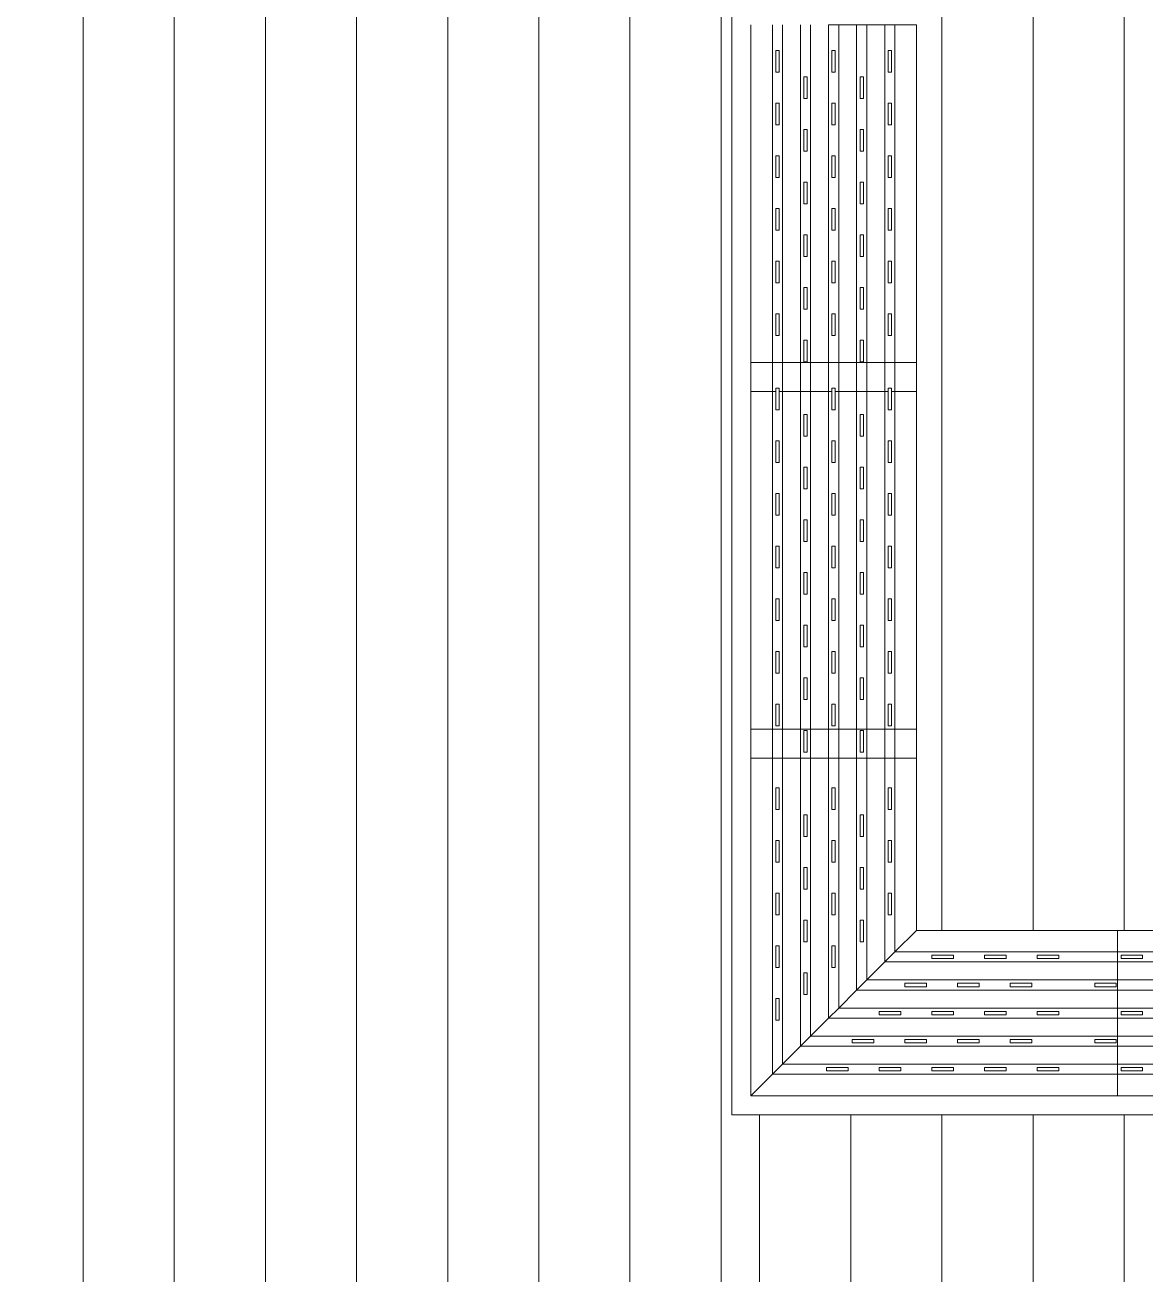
# Model space of a CAD drawing. Header units: inches. Extents: x 437 to 8681, y 26 to 3302.
# Drawn here: x 1394 to 1459.3, y 761.1 to 834 of the extents above; entities that cross this region are included whole.
import ezdxf

# ---------------------------------------------------------------- set-up
doc = ezdxf.new("R2010")
doc.units = ezdxf.units.IN
doc.header["$MEASUREMENT"] = 0
doc.layers.add('ARBOLES', color=7, linetype='Continuous', lineweight=13, true_color=0x69d485)
doc.layers.add('PLANTA BLANCA', color=7, linetype='Continuous', lineweight=0)
doc.layers.add('TEXTURE', color=8, linetype='Continuous', lineweight=0)
pattern_1 = [(270, (-8710.0197, -3326.6847), (5.3125, -9e-16), [])]

msp = doc.modelspace()

# ---------------------------------------------------------------- hatches: boundary and pattern name
at = {"layer": 'TEXTURE', "linetype": 'Continuous'}
h = msp.add_hatch(dxfattribs=at)
h.set_pattern_fill('ANSI31', color=9, scale=42.5, angle=225)
h.set_pattern_definition([(270, (-3559.14, -96.3204), (5.3125, -9e-16), [])])
h.paths.add_polyline_path([(1435.237, 1191.3018), (1435.237, 650.2838), (1363.22944, 650.2838), (1363.22944, 1307.86683), (1821.50336, 1307.86683), (1821.50336, 1168.15326), (1945.22944, 1168.15326), (1945.22944, 1084.7125), (1808.37898, 1084.688), (1808.37898, 650.2838), (1736.14625, 650.2838), (1736.12206, 1191.3018)])
h.paths.add_polyline_path([(1059.22944, 925.86683), (1363.22944, 925.86683), (1363.22944, 853.86683), (1059.22944, 853.86683)])
h = msp.add_hatch(dxfattribs=at)
h.set_pattern_fill('ANSI31', color=9, scale=42.5, angle=225)
h.set_pattern_definition(pattern_1)
h.paths.add_polyline_path([(1445.99449, 781.1818), (1711.67953, 781.1818), (1711.67953, 790.86683), (1445.99449, 790.86683)])
h.paths.add_polyline_path([(1459.67953, 790.86683), (1445.99449, 790.86683), (1445.99449, 1180.55187), (1459.67953, 1180.55187)])
h.paths.add_polyline_path([(1711.67953, 1180.55187), (1725.36457, 1180.55187), (1725.36457, 781.1818), (1711.67953, 781.1818)])
h.paths.add_polyline_path([(1459.67953, 1180.55187), (1711.67953, 1180.55187), (1711.67953, 1166.86683), (1459.67953, 1166.86683)])
h = msp.add_hatch(dxfattribs=at)
h.set_pattern_fill('ANSI31', color=9, scale=42.5, angle=225)
h.set_pattern_definition(pattern_1)
h.paths.add_polyline_path([(1435.237, 770.43187), (1736.14625, 770.43187), (1736.14625, 650.2838), (1435.237, 650.2838)])

# ---------------------------------------------------------------- linework, layer by layer
at = {"layer": 'ARBOLES', "color": 0}
msp.add_circle((1375.44128, 740.27276), 270, dxfattribs=at)
at = {"layer": 'PLANTA BLANCA', "lineweight": 0}
for p, q in [((1435.237, 770.43187), (1435.237, 1191.3018)), ((1436.34882, 814.29203), (1436.34882, 833.97707)), ((1437.60079, 833.97707), (1437.60079, 814.29203)), ((1438.19134, 833.97707), (1438.19134, 814.29203)), ((1439.23858, 833.97707), (1439.23858, 814.29203)), ((1439.82913, 833.97707), (1439.82913, 814.29203)), ((1440.87638, 833.97707), (1441.46693, 833.97707)), ((1440.87638, 833.97707), (1440.87638, 814.29203)), ((1441.46693, 833.97707), (1442.51417, 833.97707)), ((1441.46693, 833.97707), (1441.46693, 814.29203)), ((1442.51417, 833.97707), (1443.10473, 833.97707)), ((1442.51417, 833.97707), (1442.51417, 814.29203)), ((1443.10473, 833.97707), (1444.15197, 833.97707)), ((1443.10473, 833.97707), (1443.10473, 814.29203)), ((1444.15197, 833.97707), (1444.74252, 833.97707)), ((1444.15197, 833.97707), (1444.15197, 814.29203)), ((1444.74252, 833.97707), (1445.99449, 833.97707)), ((1444.74252, 833.97707), (1444.74252, 814.29203)), ((1445.99449, 833.97707), (1445.99449, 814.29203)), ((1437.79764, 831.22117), (1437.79764, 832.48101)), ((1437.79764, 832.48101), (1437.99449, 832.48101)), ((1437.99449, 832.48101), (1437.99449, 831.22117)), ((1441.07323, 831.22117), (1441.07323, 832.48101)), ((1441.07323, 832.48101), (1441.27008, 832.48101)), ((1441.27008, 832.48101), (1441.27008, 831.22117)), ((1444.34882, 831.22117), (1444.34882, 832.48101)), ((1444.34882, 832.48101), (1444.54567, 832.48101)), ((1444.54567, 832.48101), (1444.54567, 831.22117)), ((1437.99449, 831.22117), (1437.79764, 831.22117)), ((1441.27008, 831.22117), (1441.07323, 831.22117)), ((1444.54567, 831.22117), (1444.34882, 831.22117)), ((1439.43543, 829.68573), (1439.43543, 830.94557)), ((1439.43543, 830.94557), (1439.63228, 830.94557)), ((1439.63228, 830.94557), (1439.63228, 829.68573)), ((1442.71102, 829.68573), (1442.71102, 830.94557)), ((1442.71102, 830.94557), (1442.90788, 830.94557)), ((1442.90788, 830.94557), (1442.90788, 829.68573)), ((1439.63228, 829.68573), (1439.43543, 829.68573)), ((1442.90788, 829.68573), (1442.71102, 829.68573)), ((1437.79764, 828.1503), (1437.79764, 829.41014)), ((1437.79764, 829.41014), (1437.99449, 829.41014)), ((1437.99449, 829.41014), (1437.99449, 828.1503)), ((1441.07323, 828.1503), (1441.07323, 829.41014)), ((1441.07323, 829.41014), (1441.27008, 829.41014)), ((1441.27008, 829.41014), (1441.27008, 828.1503)), ((1444.34882, 828.1503), (1444.34882, 829.41014)), ((1444.34882, 829.41014), (1444.54567, 829.41014)), ((1444.54567, 829.41014), (1444.54567, 828.1503)), ((1437.99449, 828.1503), (1437.79764, 828.1503)), ((1441.27008, 828.1503), (1441.07323, 828.1503)), ((1444.54567, 828.1503), (1444.34882, 828.1503)), ((1439.43543, 826.61487), (1439.43543, 827.87471)), ((1439.43543, 827.87471), (1439.63228, 827.87471)), ((1439.63228, 827.87471), (1439.63228, 826.61487)), ((1442.71102, 826.61487), (1442.71102, 827.87471)), ((1442.71102, 827.87471), (1442.90788, 827.87471)), ((1442.90788, 827.87471), (1442.90788, 826.61487)), ((1437.79764, 825.07943), (1437.79764, 826.33928)), ((1437.79764, 826.33928), (1437.99449, 826.33928)), ((1437.99449, 826.33928), (1437.99449, 825.07943)), ((1439.63228, 826.61487), (1439.43543, 826.61487)), ((1441.07323, 825.07943), (1441.07323, 826.33928)), ((1441.07323, 826.33928), (1441.27008, 826.33928)), ((1441.27008, 826.33928), (1441.27008, 825.07943)), ((1442.90788, 826.61487), (1442.71102, 826.61487)), ((1444.34882, 825.07943), (1444.34882, 826.33928)), ((1444.34882, 826.33928), (1444.54567, 826.33928)), ((1444.54567, 826.33928), (1444.54567, 825.07943)), ((1437.99449, 825.07943), (1437.79764, 825.07943)), ((1439.43543, 823.544), (1439.43543, 824.80384)), ((1439.43543, 824.80384), (1439.63228, 824.80384)), ((1439.63228, 824.80384), (1439.63228, 823.544)), ((1441.27008, 825.07943), (1441.07323, 825.07943)), ((1442.71102, 823.544), (1442.71102, 824.80384)), ((1442.71102, 824.80384), (1442.90788, 824.80384)), ((1442.90788, 824.80384), (1442.90788, 823.544)), ((1444.54567, 825.07943), (1444.34882, 825.07943)), ((1437.79764, 822.00857), (1437.79764, 823.26841)), ((1437.79764, 823.26841), (1437.99449, 823.26841)), ((1437.99449, 823.26841), (1437.99449, 822.00857)), ((1439.63228, 823.544), (1439.43543, 823.544)), ((1441.07323, 822.00857), (1441.07323, 823.26841)), ((1441.07323, 823.26841), (1441.27008, 823.26841)), ((1441.27008, 823.26841), (1441.27008, 822.00857)), ((1442.90788, 823.544), (1442.71102, 823.544)), ((1444.34882, 822.00857), (1444.34882, 823.26841)), ((1444.34882, 823.26841), (1444.54567, 823.26841)), ((1444.54567, 823.26841), (1444.54567, 822.00857)), ((1437.99449, 822.00857), (1437.79764, 822.00857)), ((1439.43543, 820.47313), (1439.43543, 821.73298)), ((1439.43543, 821.73298), (1439.63228, 821.73298)), ((1439.63228, 821.73298), (1439.63228, 820.47313)), ((1441.27008, 822.00857), (1441.07323, 822.00857)), ((1442.71102, 820.47313), (1442.71102, 821.73298)), ((1442.71102, 821.73298), (1442.90788, 821.73298)), ((1442.90788, 821.73298), (1442.90788, 820.47313)), ((1444.54567, 822.00857), (1444.34882, 822.00857)), ((1437.79764, 818.9377), (1437.79764, 820.19754)), ((1437.79764, 820.19754), (1437.99449, 820.19754)), ((1437.99449, 820.19754), (1437.99449, 818.9377)), ((1439.63228, 820.47313), (1439.43543, 820.47313)), ((1441.07323, 818.9377), (1441.07323, 820.19754)), ((1441.07323, 820.19754), (1441.27008, 820.19754)), ((1441.27008, 820.19754), (1441.27008, 818.9377)), ((1442.90788, 820.47313), (1442.71102, 820.47313)), ((1444.34882, 818.9377), (1444.34882, 820.19754)), ((1444.34882, 820.19754), (1444.54567, 820.19754)), ((1444.54567, 820.19754), (1444.54567, 818.9377)), ((1437.99449, 818.9377), (1437.79764, 818.9377)), ((1439.43543, 817.40227), (1439.43543, 818.66211)), ((1439.43543, 818.66211), (1439.63228, 818.66211)), ((1439.63228, 818.66211), (1439.63228, 817.40227)), ((1441.27008, 818.9377), (1441.07323, 818.9377)), ((1442.71102, 817.40227), (1442.71102, 818.66211)), ((1442.71102, 818.66211), (1442.90788, 818.66211)), ((1442.90788, 818.66211), (1442.90788, 817.40227)), ((1444.54567, 818.9377), (1444.34882, 818.9377)), ((1439.63228, 817.40227), (1439.43543, 817.40227)), ((1442.90788, 817.40227), (1442.71102, 817.40227)), ((1437.79764, 815.86683), (1437.79764, 817.12668)), ((1437.79764, 817.12668), (1437.99449, 817.12668)), ((1437.99449, 817.12668), (1437.99449, 815.86683)), ((1441.07323, 815.86683), (1441.07323, 817.12668)), ((1441.07323, 817.12668), (1441.27008, 817.12668)), ((1441.27008, 817.12668), (1441.27008, 815.86683)), ((1444.34882, 815.86683), (1444.34882, 817.12668)), ((1444.34882, 817.12668), (1444.54567, 817.12668)), ((1444.54567, 817.12668), (1444.54567, 815.86683)), ((1437.99449, 815.86683), (1437.79764, 815.86683)), ((1441.27008, 815.86683), (1441.07323, 815.86683)), ((1444.54567, 815.86683), (1444.34882, 815.86683)), ((1439.43543, 814.3314), (1439.43543, 815.59124)), ((1439.43543, 815.59124), (1439.63228, 815.59124)), ((1439.63228, 815.59124), (1439.63228, 814.3314)), ((1442.71102, 814.3314), (1442.71102, 815.59124)), ((1442.71102, 815.59124), (1442.90788, 815.59124)), ((1442.90788, 815.59124), (1442.90788, 814.3314)), ((1437.60079, 814.29203), (1436.34882, 814.29203)), ((1436.34882, 814.29203), (1437.60079, 814.29203)), ((1436.34882, 791.22117), (1436.34882, 814.29203)), ((1438.19134, 814.29203), (1437.60079, 814.29203)), ((1437.60079, 814.29203), (1438.19134, 814.29203)), ((1437.60079, 814.29203), (1437.60079, 791.22117)), ((1439.23858, 814.29203), (1438.19134, 814.29203)), ((1438.19134, 814.29203), (1439.23858, 814.29203)), ((1438.19134, 814.29203), (1438.19134, 791.22117)), ((1439.82913, 814.29203), (1439.23858, 814.29203)), ((1439.23858, 814.29203), (1439.82913, 814.29203)), ((1439.23858, 814.29203), (1439.23858, 791.22117)), ((1439.63228, 814.3314), (1439.43543, 814.3314)), ((1440.87638, 814.29203), (1439.82913, 814.29203)), ((1439.82913, 814.29203), (1440.87638, 814.29203)), ((1439.82913, 814.29203), (1439.82913, 791.22117)), ((1441.46693, 814.29203), (1440.87638, 814.29203)), ((1440.87638, 814.29203), (1441.46693, 814.29203)), ((1440.87638, 814.29203), (1440.87638, 791.22117)), ((1442.51417, 814.29203), (1441.46693, 814.29203)), ((1441.46693, 814.29203), (1442.51417, 814.29203)), ((1441.46693, 814.29203), (1441.46693, 791.22117)), ((1443.10473, 814.29203), (1442.51417, 814.29203)), ((1442.51417, 814.29203), (1443.10473, 814.29203)), ((1442.51417, 814.29203), (1442.51417, 791.22117)), ((1442.90788, 814.3314), (1442.71102, 814.3314)), ((1444.15197, 814.29203), (1443.10473, 814.29203)), ((1443.10473, 814.29203), (1444.15197, 814.29203)), ((1443.10473, 814.29203), (1443.10473, 791.22117)), ((1444.74252, 814.29203), (1444.15197, 814.29203)), ((1444.15197, 814.29203), (1444.74252, 814.29203)), ((1444.15197, 814.29203), (1444.15197, 791.22117)), ((1445.99449, 814.29203), (1444.74252, 814.29203)), ((1444.74252, 814.29203), (1445.99449, 814.29203)), ((1444.74252, 814.29203), (1444.74252, 791.22117)), ((1445.99449, 814.29203), (1445.99449, 791.22117)), ((1437.79764, 811.53613), (1437.79764, 812.79597)), ((1437.79764, 812.79597), (1437.99449, 812.79597)), ((1437.99449, 812.79597), (1437.99449, 811.53613)), ((1441.07323, 811.53613), (1441.07323, 812.79597)), ((1441.07323, 812.79597), (1441.27008, 812.79597)), ((1441.27008, 812.79597), (1441.27008, 811.53613)), ((1444.34882, 811.53613), (1444.34882, 812.79597)), ((1444.34882, 812.79597), (1444.54567, 812.79597)), ((1444.54567, 812.79597), (1444.54567, 811.53613)), ((1437.99449, 811.53613), (1437.79764, 811.53613)), ((1441.27008, 811.53613), (1441.07323, 811.53613)), ((1444.54567, 811.53613), (1444.34882, 811.53613)), ((1439.43543, 810.00069), (1439.43543, 811.26054)), ((1439.43543, 811.26054), (1439.63228, 811.26054)), ((1439.63228, 811.26054), (1439.63228, 810.00069)), ((1442.71102, 810.00069), (1442.71102, 811.26054)), ((1442.71102, 811.26054), (1442.90788, 811.26054)), ((1442.90788, 811.26054), (1442.90788, 810.00069)), ((1439.63228, 810.00069), (1439.43543, 810.00069)), ((1442.90788, 810.00069), (1442.71102, 810.00069)), ((1437.79764, 808.46526), (1437.79764, 809.7251)), ((1437.79764, 809.7251), (1437.99449, 809.7251)), ((1437.99449, 809.7251), (1437.99449, 808.46526)), ((1441.07323, 808.46526), (1441.07323, 809.7251)), ((1441.07323, 809.7251), (1441.27008, 809.7251)), ((1441.27008, 809.7251), (1441.27008, 808.46526)), ((1444.34882, 808.46526), (1444.34882, 809.7251)), ((1444.34882, 809.7251), (1444.54567, 809.7251)), ((1444.54567, 809.7251), (1444.54567, 808.46526)), ((1437.99449, 808.46526), (1437.79764, 808.46526)), ((1441.27008, 808.46526), (1441.07323, 808.46526)), ((1444.54567, 808.46526), (1444.34882, 808.46526)), ((1439.43543, 806.92983), (1439.43543, 808.18967)), ((1439.43543, 808.18967), (1439.63228, 808.18967)), ((1439.63228, 808.18967), (1439.63228, 806.92983)), ((1442.71102, 806.92983), (1442.71102, 808.18967)), ((1442.71102, 808.18967), (1442.90788, 808.18967)), ((1442.90788, 808.18967), (1442.90788, 806.92983)), ((1437.79764, 805.39439), (1437.79764, 806.65424)), ((1437.79764, 806.65424), (1437.99449, 806.65424)), ((1437.99449, 806.65424), (1437.99449, 805.39439)), ((1439.63228, 806.92983), (1439.43543, 806.92983)), ((1441.07323, 805.39439), (1441.07323, 806.65424)), ((1441.07323, 806.65424), (1441.27008, 806.65424)), ((1441.27008, 806.65424), (1441.27008, 805.39439)), ((1442.90788, 806.92983), (1442.71102, 806.92983)), ((1444.34882, 805.39439), (1444.34882, 806.65424)), ((1444.34882, 806.65424), (1444.54567, 806.65424)), ((1444.54567, 806.65424), (1444.54567, 805.39439)), ((1437.99449, 805.39439), (1437.79764, 805.39439)), ((1439.43543, 803.85896), (1439.43543, 805.1188)), ((1439.43543, 805.1188), (1439.63228, 805.1188)), ((1439.63228, 805.1188), (1439.63228, 803.85896)), ((1441.27008, 805.39439), (1441.07323, 805.39439)), ((1442.71102, 803.85896), (1442.71102, 805.1188)), ((1442.71102, 805.1188), (1442.90788, 805.1188)), ((1442.90788, 805.1188), (1442.90788, 803.85896)), ((1444.54567, 805.39439), (1444.34882, 805.39439)), ((1437.79764, 802.32353), (1437.79764, 803.58337)), ((1437.79764, 803.58337), (1437.99449, 803.58337)), ((1437.99449, 803.58337), (1437.99449, 802.32353)), ((1439.63228, 803.85896), (1439.43543, 803.85896)), ((1441.07323, 802.32353), (1441.07323, 803.58337)), ((1441.07323, 803.58337), (1441.27008, 803.58337)), ((1441.27008, 803.58337), (1441.27008, 802.32353)), ((1442.90788, 803.85896), (1442.71102, 803.85896)), ((1444.34882, 802.32353), (1444.34882, 803.58337)), ((1444.34882, 803.58337), (1444.54567, 803.58337)), ((1444.54567, 803.58337), (1444.54567, 802.32353)), ((1437.99449, 802.32353), (1437.79764, 802.32353)), ((1439.43543, 800.78809), (1439.43543, 802.04794)), ((1439.43543, 802.04794), (1439.63228, 802.04794)), ((1439.63228, 802.04794), (1439.63228, 800.78809)), ((1441.27008, 802.32353), (1441.07323, 802.32353)), ((1442.71102, 800.78809), (1442.71102, 802.04794)), ((1442.71102, 802.04794), (1442.90788, 802.04794)), ((1442.90788, 802.04794), (1442.90788, 800.78809)), ((1444.54567, 802.32353), (1444.34882, 802.32353)), ((1437.79764, 799.25266), (1437.79764, 800.5125)), ((1437.79764, 800.5125), (1437.99449, 800.5125)), ((1437.99449, 800.5125), (1437.99449, 799.25266)), ((1439.63228, 800.78809), (1439.43543, 800.78809)), ((1441.07323, 799.25266), (1441.07323, 800.5125)), ((1441.07323, 800.5125), (1441.27008, 800.5125)), ((1441.27008, 800.5125), (1441.27008, 799.25266)), ((1442.90788, 800.78809), (1442.71102, 800.78809)), ((1444.34882, 799.25266), (1444.34882, 800.5125)), ((1444.34882, 800.5125), (1444.54567, 800.5125)), ((1444.54567, 800.5125), (1444.54567, 799.25266)), ((1437.99449, 799.25266), (1437.79764, 799.25266)), ((1441.27008, 799.25266), (1441.07323, 799.25266)), ((1444.54567, 799.25266), (1444.34882, 799.25266)), ((1439.43543, 797.71723), (1439.43543, 798.97707)), ((1439.43543, 798.97707), (1439.63228, 798.97707)), ((1439.63228, 798.97707), (1439.63228, 797.71723)), ((1442.71102, 797.71723), (1442.71102, 798.97707)), ((1442.71102, 798.97707), (1442.90788, 798.97707)), ((1442.90788, 798.97707), (1442.90788, 797.71723)), ((1439.63228, 797.71723), (1439.43543, 797.71723)), ((1442.90788, 797.71723), (1442.71102, 797.71723)), ((1437.79764, 796.1818), (1437.79764, 797.44164)), ((1437.79764, 797.44164), (1437.99449, 797.44164)), ((1437.99449, 797.44164), (1437.99449, 796.1818)), ((1441.07323, 796.1818), (1441.07323, 797.44164)), ((1441.07323, 797.44164), (1441.27008, 797.44164)), ((1441.27008, 797.44164), (1441.27008, 796.1818)), ((1444.34882, 796.1818), (1444.34882, 797.44164)), ((1444.34882, 797.44164), (1444.54567, 797.44164)), ((1444.54567, 797.44164), (1444.54567, 796.1818)), ((1437.99449, 796.1818), (1437.79764, 796.1818)), ((1441.27008, 796.1818), (1441.07323, 796.1818)), ((1444.54567, 796.1818), (1444.34882, 796.1818)), ((1439.43543, 794.64636), (1439.43543, 795.9062)), ((1439.43543, 795.9062), (1439.63228, 795.9062)), ((1439.63228, 795.9062), (1439.63228, 794.64636)), ((1442.71102, 794.64636), (1442.71102, 795.9062)), ((1442.71102, 795.9062), (1442.90788, 795.9062)), ((1442.90788, 795.9062), (1442.90788, 794.64636)), ((1439.63228, 794.64636), (1439.43543, 794.64636)), ((1442.90788, 794.64636), (1442.71102, 794.64636)), ((1437.79764, 793.11093), (1437.79764, 794.37077)), ((1437.79764, 794.37077), (1437.99449, 794.37077)), ((1437.99449, 794.37077), (1437.99449, 793.11093)), ((1441.07323, 793.11093), (1441.07323, 794.37077)), ((1441.07323, 794.37077), (1441.27008, 794.37077)), ((1441.27008, 794.37077), (1441.27008, 793.11093)), ((1444.34882, 793.11093), (1444.34882, 794.37077)), ((1444.34882, 794.37077), (1444.54567, 794.37077)), ((1444.54567, 794.37077), (1444.54567, 793.11093)), ((1437.99449, 793.11093), (1437.79764, 793.11093)), ((1439.43543, 791.5755), (1439.43543, 792.83534)), ((1439.43543, 792.83534), (1439.63228, 792.83534)), ((1439.63228, 792.83534), (1439.63228, 791.5755)), ((1441.27008, 793.11093), (1441.07323, 793.11093)), ((1442.71102, 791.5755), (1442.71102, 792.83534)), ((1442.71102, 792.83534), (1442.90788, 792.83534)), ((1442.90788, 792.83534), (1442.90788, 791.5755)), ((1444.54567, 793.11093), (1444.34882, 793.11093)), ((1436.34882, 791.22117), (1437.60079, 791.22117)), ((1436.34882, 771.53613), (1436.34882, 791.22117)), ((1437.60079, 791.22117), (1436.34882, 791.22117)), ((1437.60079, 791.22117), (1438.19134, 791.22117)), ((1437.60079, 772.78809), (1437.60079, 791.22117)), ((1438.19134, 791.22117), (1437.60079, 791.22117)), ((1438.19134, 791.22117), (1439.23858, 791.22117)), ((1438.19134, 791.22117), (1438.19134, 773.37865)), ((1439.23858, 791.22117), (1438.19134, 791.22117)), ((1439.23858, 791.22117), (1439.82913, 791.22117)), ((1439.23858, 774.42589), (1439.23858, 791.22117)), ((1439.82913, 791.22117), (1439.23858, 791.22117)), ((1439.63228, 791.5755), (1439.43543, 791.5755)), ((1439.82913, 791.22117), (1440.87638, 791.22117)), ((1439.82913, 791.22117), (1439.82913, 775.01644)), ((1440.87638, 791.22117), (1439.82913, 791.22117)), ((1440.87638, 791.22117), (1441.46693, 791.22117)), ((1440.87638, 776.06369), (1440.87638, 791.22117)), ((1441.46693, 791.22117), (1440.87638, 791.22117)), ((1441.46693, 791.22117), (1442.51417, 791.22117)), ((1441.46693, 791.22117), (1441.46693, 776.65424)), ((1442.51417, 791.22117), (1441.46693, 791.22117)), ((1442.51417, 791.22117), (1443.10473, 791.22117)), ((1442.51417, 777.70148), (1442.51417, 791.22117)), ((1443.10473, 791.22117), (1442.51417, 791.22117)), ((1442.90788, 791.5755), (1442.71102, 791.5755)), ((1443.10473, 791.22117), (1444.15197, 791.22117)), ((1443.10473, 791.22117), (1443.10473, 778.29203)), ((1444.15197, 791.22117), (1443.10473, 791.22117)), ((1444.15197, 791.22117), (1444.74252, 791.22117)), ((1444.15197, 779.33928), (1444.15197, 791.22117)), ((1444.74252, 791.22117), (1444.15197, 791.22117)), ((1444.74252, 791.22117), (1445.99449, 791.22117)), ((1444.74252, 791.22117), (1444.74252, 779.92983)), ((1445.99449, 791.22117), (1444.74252, 791.22117)), ((1445.99449, 781.1818), (1445.99449, 791.22117)), ((1437.79764, 788.22904), (1437.79764, 789.48888)), ((1437.79764, 789.48888), (1437.99449, 789.48888)), ((1437.99449, 789.48888), (1437.99449, 788.22904)), ((1441.07323, 788.22904), (1441.07323, 789.48888)), ((1441.07323, 789.48888), (1441.27008, 789.48888)), ((1441.27008, 789.48888), (1441.27008, 788.22904)), ((1444.34882, 788.22904), (1444.34882, 789.48888)), ((1444.34882, 789.48888), (1444.54567, 789.48888)), ((1444.54567, 789.48888), (1444.54567, 788.22904)), ((1437.99449, 788.22904), (1437.79764, 788.22904)), ((1441.27008, 788.22904), (1441.07323, 788.22904)), ((1444.54567, 788.22904), (1444.34882, 788.22904)), ((1439.43543, 786.65424), (1439.43543, 787.91408)), ((1439.43543, 787.91408), (1439.63228, 787.91408)), ((1439.63228, 787.91408), (1439.63228, 786.65424)), ((1442.71102, 786.65424), (1442.71102, 787.91408)), ((1442.71102, 787.91408), (1442.90788, 787.91408)), ((1442.90788, 787.91408), (1442.90788, 786.65424)), ((1439.63228, 786.65424), (1439.43543, 786.65424)), ((1442.90788, 786.65424), (1442.71102, 786.65424)), ((1437.79764, 785.15817), (1437.79764, 786.41802)), ((1437.79764, 786.41802), (1437.99449, 786.41802)), ((1437.99449, 786.41802), (1437.99449, 785.15817)), ((1441.07323, 785.15817), (1441.07323, 786.41802)), ((1441.07323, 786.41802), (1441.27008, 786.41802)), ((1441.27008, 786.41802), (1441.27008, 785.15817)), ((1444.34882, 785.15817), (1444.34882, 786.41802)), ((1444.34882, 786.41802), (1444.54567, 786.41802)), ((1444.54567, 786.41802), (1444.54567, 785.15817)), ((1437.99449, 785.15817), (1437.79764, 785.15817)), ((1441.27008, 785.15817), (1441.07323, 785.15817)), ((1444.54567, 785.15817), (1444.34882, 785.15817)), ((1439.43543, 783.58337), (1439.43543, 784.84321)), ((1439.43543, 784.84321), (1439.63228, 784.84321)), ((1439.63228, 784.84321), (1439.63228, 783.58337)), ((1442.71102, 783.58337), (1442.71102, 784.84321)), ((1442.71102, 784.84321), (1442.90788, 784.84321)), ((1442.90788, 784.84321), (1442.90788, 783.58337)), ((1437.79764, 782.08731), (1437.79764, 783.34715)), ((1437.79764, 783.34715), (1437.99449, 783.34715)), ((1437.99449, 783.34715), (1437.99449, 782.08731)), ((1439.63228, 783.58337), (1439.43543, 783.58337)), ((1441.07323, 782.08731), (1441.07323, 783.34715)), ((1441.07323, 783.34715), (1441.27008, 783.34715)), ((1441.27008, 783.34715), (1441.27008, 782.08731)), ((1442.90788, 783.58337), (1442.71102, 783.58337)), ((1444.34882, 782.08731), (1444.34882, 783.34715)), ((1444.34882, 783.34715), (1444.54567, 783.34715)), ((1444.54567, 783.34715), (1444.54567, 782.08731)), ((1437.99449, 782.08731), (1437.79764, 782.08731)), ((1439.43543, 780.5125), (1439.43543, 781.77235)), ((1439.43543, 781.77235), (1439.63228, 781.77235)), ((1439.63228, 781.77235), (1439.63228, 780.5125)), ((1441.27008, 782.08731), (1441.07323, 782.08731)), ((1442.71102, 780.5125), (1442.71102, 781.77235)), ((1442.71102, 781.77235), (1442.90788, 781.77235)), ((1442.90788, 781.77235), (1442.90788, 780.5125)), ((1444.54567, 782.08731), (1444.34882, 782.08731)), ((1445.99449, 781.1818), (1725.36457, 781.1818)), ((1445.99449, 781.1818), (1456.03386, 781.1818)), ((1456.03386, 781.1818), (1479.10473, 781.1818)), ((1437.79764, 779.01644), (1437.79764, 780.27628)), ((1437.79764, 780.27628), (1437.99449, 780.27628)), ((1437.99449, 780.27628), (1437.99449, 779.01644)), ((1439.63228, 780.5125), (1439.43543, 780.5125)), ((1441.07323, 779.01644), (1441.07323, 780.27628)), ((1441.07323, 780.27628), (1441.27008, 780.27628)), ((1441.27008, 780.27628), (1441.27008, 779.01644)), ((1442.90788, 780.5125), (1442.71102, 780.5125)), ((1444.15197, 779.33928), (1456.03386, 779.33928)), ((1444.74252, 779.92983), (1456.03386, 779.92983)), ((1446.9, 779.53613), (1446.9, 779.73298)), ((1446.9, 779.73298), (1448.15984, 779.73298)), ((1448.15984, 779.53613), (1446.9, 779.53613)), ((1448.15984, 779.73298), (1448.15984, 779.53613)), ((1449.97087, 779.53613), (1449.97087, 779.73298)), ((1449.97087, 779.73298), (1451.23071, 779.73298)), ((1451.23071, 779.53613), (1449.97087, 779.53613)), ((1451.23071, 779.73298), (1451.23071, 779.53613)), ((1453.04173, 779.53613), (1453.04173, 779.73298)), ((1453.04173, 779.73298), (1454.30158, 779.73298)), ((1454.30158, 779.53613), (1453.04173, 779.53613)), ((1454.30158, 779.73298), (1454.30158, 779.53613)), ((1479.10473, 779.92983), (1456.03386, 779.92983)), ((1479.10473, 779.33928), (1456.03386, 779.33928)), ((1457.92362, 779.53613), (1457.92362, 779.73298)), ((1457.92362, 779.73298), (1459.18347, 779.73298)), ((1459.18347, 779.53613), (1457.92362, 779.53613)), ((1459.18347, 779.73298), (1459.18347, 779.53613)), ((1437.99449, 779.01644), (1437.79764, 779.01644)), ((1439.43543, 777.44164), (1439.43543, 778.70148)), ((1439.43543, 778.70148), (1439.63228, 778.70148)), ((1439.63228, 778.70148), (1439.63228, 777.44164)), ((1441.27008, 779.01644), (1441.07323, 779.01644)), ((1443.10473, 778.29203), (1456.03386, 778.29203)), ((1445.3252, 777.89833), (1445.3252, 778.09518)), ((1445.3252, 778.09518), (1446.58504, 778.09518)), ((1446.58504, 777.89833), (1445.3252, 777.89833)), ((1446.58504, 778.09518), (1446.58504, 777.89833)), ((1448.39606, 777.89833), (1448.39606, 778.09518)), ((1448.39606, 778.09518), (1449.65591, 778.09518)), ((1449.65591, 777.89833), (1448.39606, 777.89833)), ((1449.65591, 778.09518), (1449.65591, 777.89833)), ((1451.46693, 777.89833), (1451.46693, 778.09518)), ((1451.46693, 778.09518), (1452.72677, 778.09518)), ((1452.72677, 777.89833), (1451.46693, 777.89833)), ((1452.72677, 778.09518), (1452.72677, 777.89833)), ((1479.10473, 778.29203), (1456.03386, 778.29203)), ((1456.38819, 777.89833), (1456.38819, 778.09518)), ((1456.38819, 778.09518), (1457.64803, 778.09518)), ((1457.64803, 777.89833), (1456.38819, 777.89833)), ((1457.64803, 778.09518), (1457.64803, 777.89833)), ((1437.79764, 775.94557), (1437.79764, 777.20542)), ((1437.79764, 777.20542), (1437.99449, 777.20542)), ((1437.99449, 777.20542), (1437.99449, 775.94557)), ((1439.63228, 777.44164), (1439.43543, 777.44164)), ((1442.51417, 777.70148), (1456.03386, 777.70148)), ((1479.10473, 777.70148), (1456.03386, 777.70148)), ((1441.46693, 776.65424), (1456.03386, 776.65424)), ((1443.82913, 776.26054), (1443.82913, 776.45739)), ((1443.82913, 776.45739), (1445.08898, 776.45739)), ((1445.08898, 776.45739), (1445.08898, 776.26054)), ((1446.9, 776.26054), (1446.9, 776.45739)), ((1446.9, 776.45739), (1448.15984, 776.45739)), ((1448.15984, 776.45739), (1448.15984, 776.26054)), ((1449.97087, 776.26054), (1449.97087, 776.45739)), ((1449.97087, 776.45739), (1451.23071, 776.45739)), ((1451.23071, 776.45739), (1451.23071, 776.26054)), ((1453.04173, 776.26054), (1453.04173, 776.45739)), ((1453.04173, 776.45739), (1454.30158, 776.45739)), ((1454.30158, 776.45739), (1454.30158, 776.26054)), ((1479.10473, 776.65424), (1456.03386, 776.65424)), ((1457.92362, 776.26054), (1457.92362, 776.45739)), ((1457.92362, 776.45739), (1459.18347, 776.45739)), ((1459.18347, 776.45739), (1459.18347, 776.26054)), ((1437.99449, 775.94557), (1437.79764, 775.94557)), ((1440.87638, 776.06369), (1456.03386, 776.06369)), ((1445.08898, 776.26054), (1443.82913, 776.26054)), ((1448.15984, 776.26054), (1446.9, 776.26054)), ((1451.23071, 776.26054), (1449.97087, 776.26054)), ((1454.30158, 776.26054), (1453.04173, 776.26054)), ((1479.10473, 776.06369), (1456.03386, 776.06369)), ((1459.18347, 776.26054), (1457.92362, 776.26054)), ((1439.82913, 775.01644), (1456.03386, 775.01644)), ((1479.10473, 775.01644), (1456.03386, 775.01644)), ((1439.23858, 774.42589), (1456.03386, 774.42589)), ((1442.25433, 774.62274), (1442.25433, 774.81959)), ((1442.25433, 774.81959), (1443.51417, 774.81959)), ((1443.51417, 774.62274), (1442.25433, 774.62274)), ((1443.51417, 774.81959), (1443.51417, 774.62274)), ((1445.3252, 774.62274), (1445.3252, 774.81959)), ((1445.3252, 774.81959), (1446.58504, 774.81959)), ((1446.58504, 774.62274), (1445.3252, 774.62274)), ((1446.58504, 774.81959), (1446.58504, 774.62274)), ((1448.39606, 774.62274), (1448.39606, 774.81959)), ((1448.39606, 774.81959), (1449.65591, 774.81959)), ((1449.65591, 774.62274), (1448.39606, 774.62274)), ((1449.65591, 774.81959), (1449.65591, 774.62274)), ((1451.46693, 774.62274), (1451.46693, 774.81959)), ((1451.46693, 774.81959), (1452.72677, 774.81959)), ((1452.72677, 774.62274), (1451.46693, 774.62274)), ((1452.72677, 774.81959), (1452.72677, 774.62274)), ((1479.10473, 774.42589), (1456.03386, 774.42589)), ((1456.38819, 774.62274), (1456.38819, 774.81959)), ((1456.38819, 774.81959), (1457.64803, 774.81959)), ((1457.64803, 774.62274), (1456.38819, 774.62274)), ((1457.64803, 774.81959), (1457.64803, 774.62274)), ((1437.60079, 772.78809), (1456.03386, 772.78809)), ((1438.19134, 773.37865), (1456.03386, 773.37865)), ((1440.75827, 772.98494), (1440.75827, 773.1818)), ((1440.75827, 773.1818), (1442.01811, 773.1818)), ((1442.01811, 772.98494), (1440.75827, 772.98494)), ((1442.01811, 773.1818), (1442.01811, 772.98494)), ((1443.82913, 772.98494), (1443.82913, 773.1818)), ((1443.82913, 773.1818), (1445.08898, 773.1818)), ((1445.08898, 772.98494), (1443.82913, 772.98494)), ((1445.08898, 773.1818), (1445.08898, 772.98494)), ((1446.9, 772.98494), (1446.9, 773.1818)), ((1446.9, 773.1818), (1448.15984, 773.1818)), ((1448.15984, 772.98494), (1446.9, 772.98494)), ((1448.15984, 773.1818), (1448.15984, 772.98494)), ((1449.97087, 772.98494), (1449.97087, 773.1818)), ((1449.97087, 773.1818), (1451.23071, 773.1818)), ((1451.23071, 772.98494), (1449.97087, 772.98494)), ((1451.23071, 773.1818), (1451.23071, 772.98494)), ((1453.04173, 772.98494), (1453.04173, 773.1818)), ((1453.04173, 773.1818), (1454.30158, 773.1818)), ((1454.30158, 772.98494), (1453.04173, 772.98494)), ((1454.30158, 773.1818), (1454.30158, 772.98494)), ((1479.10473, 773.37865), (1456.03386, 773.37865)), ((1479.10473, 772.78809), (1456.03386, 772.78809)), ((1457.92362, 772.98494), (1457.92362, 773.1818)), ((1457.92362, 773.1818), (1459.18347, 773.1818)), ((1459.18347, 772.98494), (1457.92362, 772.98494)), ((1459.18347, 773.1818), (1459.18347, 772.98494)), ((1735.01024, 771.53613), (1436.34882, 771.53613)), ((1456.03386, 771.53613), (1436.34882, 771.53613)), ((1479.10473, 771.53613), (1456.03386, 771.53613)), ((1736.12206, 770.43187), (1435.237, 770.43187))]:
    msp.add_line(p, q, dxfattribs=at)
at = {"layer": 'PLANTA BLANCA', "linetype": 'Continuous', "lineweight": 0}
for p, q in [((1437.60079, 812.59903), (1436.34882, 812.59903)), ((1437.79764, 812.59903), (1437.60079, 812.59903)), ((1438.19134, 812.59903), (1437.99449, 812.59903)), ((1439.23858, 812.59903), (1438.19134, 812.59903)), ((1439.82913, 812.59903), (1439.23858, 812.59903)), ((1440.87638, 812.59903), (1439.82913, 812.59903)), ((1441.07323, 812.59903), (1440.87638, 812.59903)), ((1441.46693, 812.59903), (1441.27008, 812.59903)), ((1442.51417, 812.59903), (1441.46693, 812.59903)), ((1443.10473, 812.59903), (1442.51417, 812.59903)), ((1444.15197, 812.59903), (1443.10473, 812.59903)), ((1444.34882, 812.59903), (1444.15197, 812.59903)), ((1444.74252, 812.59903), (1444.54567, 812.59903)), ((1445.99449, 812.59903), (1444.74252, 812.59903)), ((1437.60079, 792.91403), (1436.34882, 792.91403)), ((1438.19134, 792.91403), (1437.60079, 792.91403)), ((1439.23858, 792.91403), (1438.19134, 792.91403)), ((1439.82913, 792.91403), (1439.23858, 792.91403)), ((1440.87638, 792.91403), (1439.82913, 792.91403)), ((1441.46693, 792.91403), (1440.87638, 792.91403)), ((1442.51417, 792.91403), (1441.46693, 792.91403)), ((1443.10473, 792.91403), (1442.51417, 792.91403)), ((1444.15197, 792.91403), (1443.10473, 792.91403)), ((1444.74252, 792.91403), (1444.15197, 792.91403)), ((1445.99449, 792.91403), (1444.74252, 792.91403)), ((1444.74252, 779.92983), (1445.99449, 781.1818)), ((1457.72673, 779.92983), (1457.72673, 781.1818)), ((1443.10473, 778.29203), (1444.15197, 779.33928)), ((1444.15197, 779.33928), (1444.74252, 779.92983)), ((1457.72673, 779.33928), (1457.72673, 779.92983)), ((1457.72673, 778.29203), (1457.72673, 779.33928)), ((1442.51417, 777.70148), (1443.10473, 778.29203)), ((1457.72673, 777.70148), (1457.72673, 778.29203)), ((1441.46693, 776.65424), (1442.51417, 777.70148)), ((1457.72673, 776.65424), (1457.72673, 777.70148)), ((1440.87638, 776.06369), (1441.46693, 776.65424)), ((1457.72673, 776.06369), (1457.72673, 776.65424)), ((1439.82913, 775.01644), (1440.87638, 776.06369)), ((1457.72673, 775.01644), (1457.72673, 776.06369)), ((1439.23858, 774.42589), (1439.82913, 775.01644)), ((1457.72673, 774.42589), (1457.72673, 775.01644)), ((1438.19134, 773.37865), (1439.23858, 774.42589)), ((1457.72673, 773.37865), (1457.72673, 774.42589)), ((1436.34882, 771.53613), (1437.60079, 772.78809)), ((1437.60079, 772.78809), (1438.19134, 773.37865)), ((1457.72673, 772.78809), (1457.72673, 773.37865)), ((1457.72673, 771.53613), (1457.72673, 772.78809))]:
    msp.add_line(p, q, dxfattribs=at)

doc.saveas('drawing.dxf')
